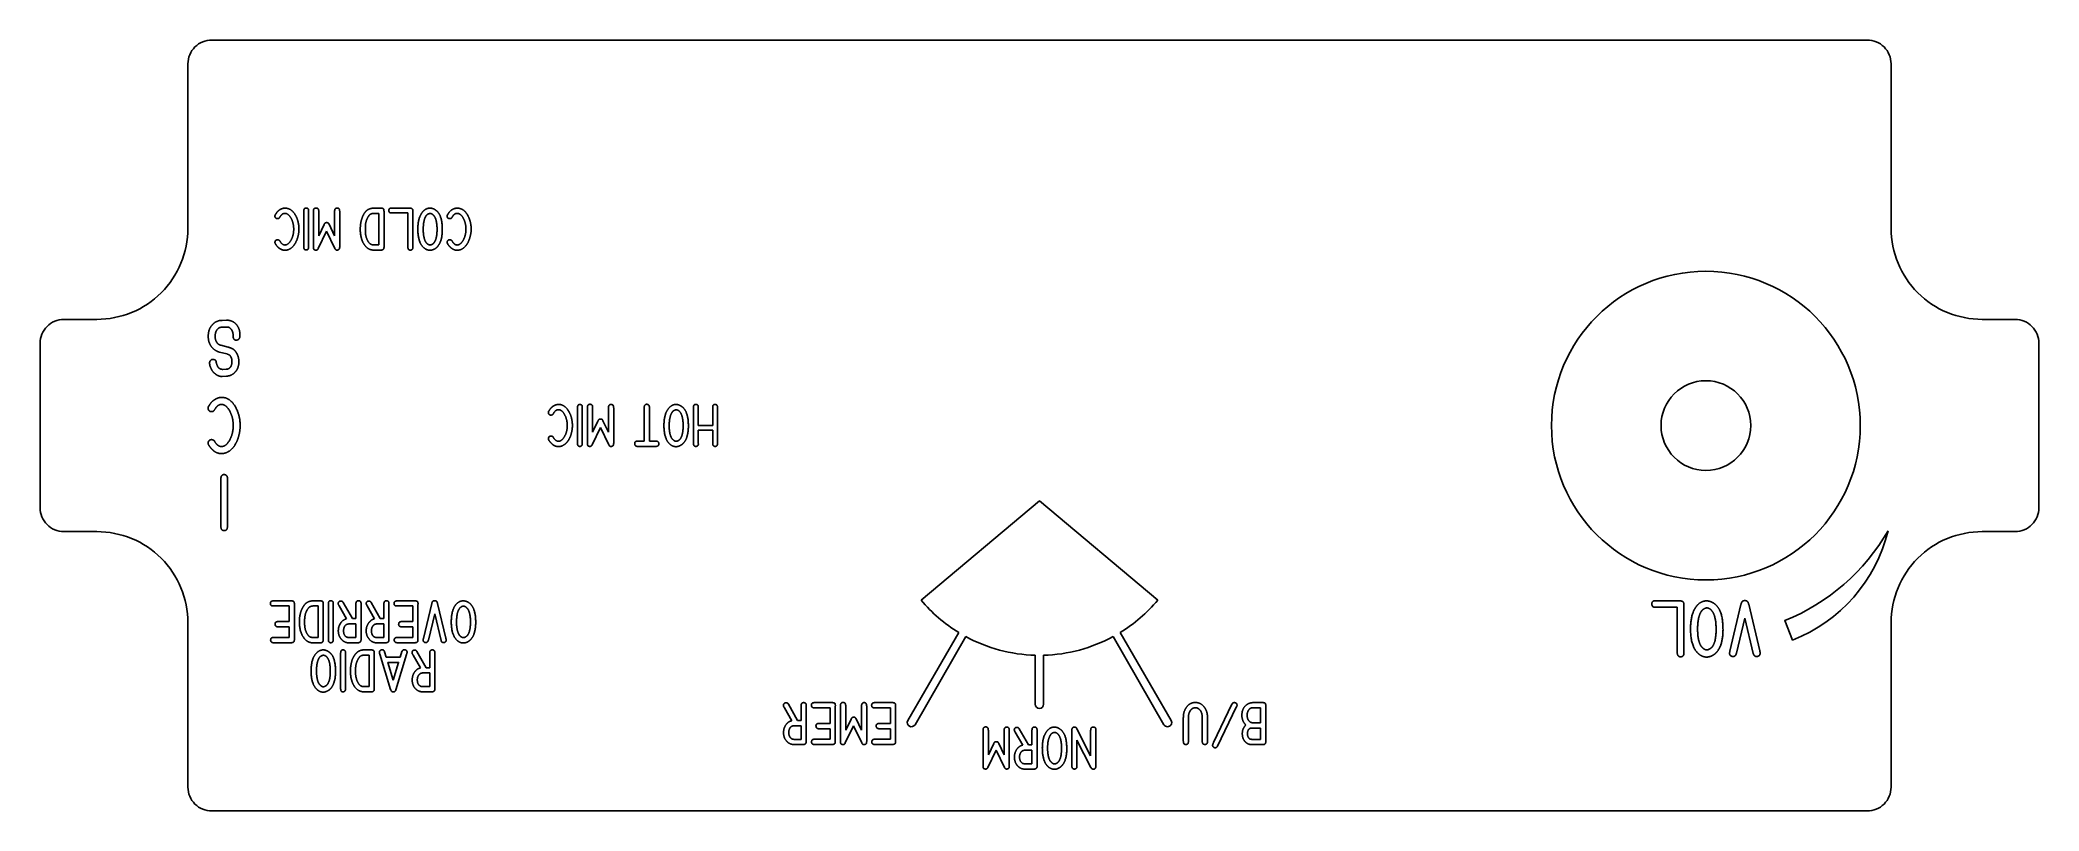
# Model space of a CAD drawing. Header units: millimetres. Extents: x -145 to -1, y 1 to 57.
import ezdxf

# ---------------------------------------------------------------- set-up
doc = ezdxf.new("R2010")
doc.units = ezdxf.units.MM
doc.layers.get('0').update_dxf_attribs({"linetype": 'CONTINUOUS'})

msp = doc.modelspace()

# ---------------------------------------------------------------- linework, layer by layer
for p, q in [((-126.3, 41.5), (-126.3, 44.11)), ((-125.95, 44.11), (-125.95, 41.52)), ((-125.6, 41.49), (-125.6, 44.11)), ((-125.22, 44.09), (-125.22, 42.32)), ((-124.07, 42.32), (-124.07, 44.08)), ((-123.7, 44.07), (-123.7, 41.52)), ((-121.23, 44.32), (-120.72, 44.32)), ((-120.87, 43.94), (-121.23, 43.94)), ((-120.87, 41.66), (-120.87, 43.94)), ((-120.49, 44.04), (-120.49, 41.52)), ((-118.76, 43.97), (-119.93, 43.97)), ((-119.91, 44.32), (-118.61, 44.32)), ((-118.76, 41.49), (-118.76, 43.97)), ((-118.4, 44.09), (-118.4, 41.49)), ((-124.65, 42.65), (-125.25, 41.4)), ((-125.22, 42.32), (-124.83, 43.13)), ((-124.05, 41.4), (-124.65, 42.65)), ((-124.47, 43.15), (-124.07, 42.32)), ((-121.23, 41.66), (-120.87, 41.66)), ((-120.73, 41.28), (-121.22, 41.28)), ((-132.21, 36.19), (-131.89, 36.2)), ((-131.89, 35.7), (-132.19, 35.7)), ((-131.88, 33.76), (-132.4, 33.89)), ((-132.3, 34.39), (-131.77, 34.25)), ((-132.2, 32.13), (-132.23, 32.13)), ((-131.89, 32.15), (-132.2, 32.13)), ((-132.18, 32.64), (-132.16, 32.64)), ((-132.16, 32.64), (-131.91, 32.65)), ((-106.48, 27.28), (-106.48, 29.88)), ((-106.13, 29.88), (-106.13, 27.29)), ((-105.76, 27.27), (-105.76, 29.89)), ((-105.39, 29.86), (-105.39, 28.1)), ((-104.24, 28.1), (-104.24, 29.85)), ((-103.86, 29.84), (-103.86, 27.3)), ((-101.65, 27.45), (-101.65, 29.87)), ((-101.27, 29.84), (-101.27, 27.45)), ((-98.08, 27.28), (-98.08, 29.87)), ((-97.73, 29.87), (-97.73, 28.58)), ((-96.69, 28.58), (-96.69, 29.88)), ((-96.34, 29.88), (-96.34, 27.29)), ((-104.82, 28.42), (-105.41, 27.18)), ((-105.39, 28.1), (-105, 28.9)), ((-104.21, 27.17), (-104.82, 28.42)), ((-104.64, 28.92), (-104.24, 28.1)), ((-97.73, 28.58), (-96.69, 28.58)), ((-96.69, 28.23), (-97.73, 28.23)), ((-97.73, 28.23), (-97.73, 27.27)), ((-96.69, 27.28), (-96.69, 28.23)), ((-102.11, 27.45), (-101.65, 27.45)), ((-100.83, 27.06), (-102.11, 27.06)), ((-101.27, 27.45), (-100.82, 27.45)), ((-97.73, 27.27), (-97.73, 27.26)), ((-132.3, 21.25), (-132.3, 24.72)), ((-131.83, 24.72), (-131.83, 21.27)), ((-73.03, 23.11), (-81.59, 15.93)), ((-64.46, 15.93), (-73.03, 23.11)), ((-127.36, 15.5), (-128.48, 15.5)), ((-128.47, 15.87), (-127.22, 15.87)), ((-127.36, 14.37), (-127.36, 15.5)), ((-126.98, 15.62), (-126.98, 13.09)), ((-125.63, 15.87), (-125.12, 15.87)), ((-125.27, 15.5), (-125.63, 15.5)), ((-125.27, 13.22), (-125.27, 15.5)), ((-124.89, 15.6), (-124.89, 13.07)), ((-124.52, 13.06), (-124.52, 15.66)), ((-124.17, 15.66), (-124.17, 13.07)), ((-123.73, 15.5), (-123.75, 15.53)), ((-123.2, 14.57), (-123.73, 15.5)), ((-123.45, 15.76), (-122.78, 14.59)), ((-123.24, 14.56), (-123.2, 14.57)), ((-122.78, 14.59), (-122.53, 14.59)), ((-122.53, 14.59), (-122.53, 15.62)), ((-122.15, 15.6), (-122.15, 13.1)), ((-121.71, 15.5), (-121.72, 15.53)), ((-121.18, 14.57), (-121.71, 15.5)), ((-121.43, 15.76), (-120.76, 14.59)), ((-121.21, 14.56), (-121.18, 14.57)), ((-120.76, 14.59), (-120.5, 14.59)), ((-120.5, 14.59), (-120.5, 15.62)), ((-120.13, 15.6), (-120.13, 13.1)), ((-118.41, 15.5), (-119.53, 15.5)), ((-119.51, 15.87), (-118.26, 15.87)), ((-118.41, 14.37), (-118.41, 15.5)), ((-118.03, 15.62), (-118.03, 13.09)), ((-117.64, 13.14), (-117.04, 15.67)), ((-116.82, 14.94), (-117.28, 13.03)), ((-116.36, 13.01), (-116.82, 14.94)), ((-116.62, 15.69), (-116.01, 13.16)), ((-26.84, 15.41), (-28.41, 15.41)), ((-28.38, 15.87), (-26.65, 15.87)), ((-26.84, 12.1), (-26.84, 15.41)), ((-26.36, 15.56), (-26.36, 12.1)), ((-23.03, 12.23), (-22.23, 15.61)), ((-21.95, 14.63), (-22.56, 12.08)), ((-21.34, 12.06), (-21.95, 14.63)), ((-21.67, 15.63), (-20.87, 12.26)), ((-128.47, 13.22), (-127.36, 13.22)), ((-127.36, 13.99), (-128.16, 13.99)), ((-128.15, 14.37), (-127.36, 14.37)), ((-127.36, 13.22), (-127.36, 13.99)), ((-125.63, 13.22), (-125.27, 13.22)), ((-123.03, 13.22), (-122.53, 13.22)), ((-122.53, 14.2), (-123, 14.2)), ((-122.53, 13.22), (-122.53, 14.2)), ((-121.01, 13.22), (-120.5, 13.22)), ((-120.5, 14.2), (-120.98, 14.2)), ((-120.5, 13.22), (-120.5, 14.2)), ((-119.51, 13.22), (-118.41, 13.22)), ((-118.41, 13.99), (-119.2, 13.99)), ((-119.19, 14.37), (-118.41, 14.37)), ((-118.41, 13.22), (-118.41, 13.99)), ((-78.87, 13.58), (-82.56, 7.2)), ((-78.35, 13.28), (-82.04, 6.9)), ((-67.7, 13.28), (-64.01, 6.9)), ((-67.18, 13.58), (-63.49, 7.2)), ((-127.22, 12.84), (-128.48, 12.84)), ((-125.13, 12.83), (-125.62, 12.83)), ((-123.63, 9.5), (-123.63, 12.1)), ((-123.28, 12.1), (-123.28, 9.51)), ((-122.41, 12.83), (-123.02, 12.83)), ((-121.94, 12.32), (-121.42, 12.32)), ((-121.57, 11.94), (-121.93, 11.94)), ((-121.57, 9.66), (-121.57, 11.94)), ((-121.2, 12.04), (-121.2, 9.52)), ((-120.39, 12.83), (-120.99, 12.83)), ((-120.01, 9.46), (-120.8, 12.02)), ((-120.45, 12.18), (-120.33, 11.8)), ((-120.33, 11.8), (-119.31, 11.8)), ((-118.86, 11.99), (-119.63, 9.42)), ((-118.27, 12.84), (-119.52, 12.84)), ((-119.31, 11.8), (-119.19, 12.2)), ((-118.39, 11.95), (-118.4, 11.97)), ((-117.85, 11.01), (-118.39, 11.95)), ((-118.11, 12.2), (-117.43, 11.03)), ((-117.18, 11.03), (-117.18, 12.06)), ((-116.81, 12.04), (-116.81, 9.55)), ((-73.33, 11.94), (-73.33, 8.38)), ((-72.73, 11.94), (-72.73, 8.38)), ((-117.89, 11), (-117.85, 11.01)), ((-117.18, 10.65), (-117.66, 10.65)), ((-117.43, 11.03), (-117.18, 11.03)), ((-117.18, 9.66), (-117.18, 10.65)), ((-121.94, 9.66), (-121.57, 9.66)), ((-121.43, 9.28), (-121.93, 9.28)), ((-117.68, 9.66), (-117.18, 9.66)), ((-117.07, 9.28), (-117.67, 9.28)), ((-91.49, 8.13), (-91.51, 8.15)), ((-90.96, 7.19), (-91.49, 8.13)), ((-91.21, 8.39), (-90.54, 7.21)), ((-90.29, 7.21), (-90.29, 8.24)), ((-89.91, 8.23), (-89.91, 5.73)), ((-88.19, 8.12), (-89.31, 8.12)), ((-89.29, 8.5), (-88.05, 8.5)), ((-88.19, 6.99), (-88.19, 8.12)), ((-87.81, 8.25), (-87.81, 5.71)), ((-87.44, 5.67), (-87.44, 8.29)), ((-87.06, 8.26), (-87.06, 6.5)), ((-87.06, 6.5), (-86.67, 7.3)), ((-86.31, 7.33), (-85.91, 6.5)), ((-85.91, 6.5), (-85.91, 8.25)), ((-85.54, 8.24), (-85.54, 5.7)), ((-83.82, 8.12), (-84.95, 8.12)), ((-84.93, 8.5), (-83.68, 8.5)), ((-83.82, 6.99), (-83.82, 8.12)), ((-83.45, 8.25), (-83.45, 5.71)), ((-62.61, 5.73), (-62.61, 7.41)), ((-62.24, 7.37), (-62.24, 5.73)), ((-61.24, 5.7), (-61.24, 7.38)), ((-60.86, 7.39), (-60.86, 5.69)), ((-60.42, 5.61), (-59.09, 8.38)), ((-58.78, 8.16), (-60.14, 5.34)), ((-58.77, 8.18), (-58.78, 8.16)), ((-57.54, 8.5), (-56.87, 8.5)), ((-57.02, 8.13), (-57.54, 8.13)), ((-57.02, 7.04), (-57.02, 8.13)), ((-56.64, 8.26), (-56.64, 5.69)), ((-90.99, 7.18), (-90.96, 7.19)), ((-90.79, 5.84), (-90.29, 5.84)), ((-90.29, 6.83), (-90.76, 6.83)), ((-90.54, 7.21), (-90.29, 7.21)), ((-90.29, 5.84), (-90.29, 6.83)), ((-89.29, 5.85), (-88.19, 5.85)), ((-88.19, 6.61), (-88.99, 6.61)), ((-88.97, 6.99), (-88.19, 6.99)), ((-88.19, 5.85), (-88.19, 6.61)), ((-86.49, 6.82), (-87.09, 5.58)), ((-85.89, 5.58), (-86.49, 6.82)), ((-84.93, 5.85), (-83.82, 5.85)), ((-83.82, 6.61), (-84.62, 6.61)), ((-84.61, 6.99), (-83.82, 6.99)), ((-83.82, 5.85), (-83.82, 6.61)), ((-77.11, 3.9), (-77.11, 6.52)), ((-76.73, 6.49), (-76.73, 4.73)), ((-75.59, 4.73), (-75.59, 6.48)), ((-75.21, 6.47), (-75.21, 3.93)), ((-74.78, 6.36), (-74.79, 6.38)), ((-74.24, 5.42), (-74.78, 6.36)), ((-74.5, 6.61), (-73.82, 5.44)), ((-73.57, 5.44), (-73.57, 6.47)), ((-73.2, 6.45), (-73.2, 3.95)), ((-70.68, 3.92), (-70.68, 6.5)), ((-70.32, 6.61), (-69.32, 4.64)), ((-69.32, 4.64), (-69.32, 6.5)), ((-68.94, 6.47), (-68.94, 3.93)), ((-58.09, 6.87), (-58.09, 6.87)), ((-58.09, 6.87), (-58.09, 6.87)), ((-57.02, 6.66), (-57.63, 6.66)), ((-57.63, 5.84), (-57.02, 5.84)), ((-57.57, 7.04), (-57.02, 7.04)), ((-57.02, 5.84), (-57.02, 6.66)), ((-90.17, 5.46), (-90.78, 5.46)), ((-88.05, 5.47), (-89.31, 5.47)), ((-83.69, 5.47), (-84.94, 5.47)), ((-76.16, 5.05), (-76.76, 3.81)), ((-76.73, 4.73), (-76.34, 5.53)), ((-75.56, 3.8), (-76.16, 5.05)), ((-75.98, 5.55), (-75.59, 4.73)), ((-74.28, 5.41), (-74.24, 5.42)), ((-73.57, 5.05), (-74.05, 5.05)), ((-73.82, 5.44), (-73.57, 5.44)), ((-73.57, 4.07), (-73.57, 5.05)), ((-70.31, 5.77), (-70.31, 3.94)), ((-69.3, 3.81), (-70.31, 5.77)), ((-56.87, 5.46), (-57.66, 5.46)), ((-74.07, 4.07), (-73.57, 4.07)), ((-73.46, 3.68), (-74.06, 3.68))]:
    msp.add_line(p, q)
for points in [[(-2.38, 20.89), (-4.76, 20.89, 0.414214), (-11.36, 14.29), (-11.36, 2.38, -0.414214), (-13.1, 0.65), (-132.95, 0.65, -0.414214), (-134.69, 2.38), (-134.69, 14.29, 0.414214), (-141.29, 20.89), (-143.67, 20.89, -0.414214), (-145.4, 22.62), (-145.4, 34.53, -0.414214), (-143.67, 36.26), (-141.29, 36.26, 0.414214), (-134.69, 42.86), (-134.69, 54.77, -0.414214), (-132.95, 56.5), (-13.1, 56.5, -0.414214), (-11.36, 54.77), (-11.36, 42.86, 0.414214), (-4.76, 36.26), (-2.38, 36.26, -0.414214), (-0.65, 34.53), (-0.65, 22.62, -0.414214)], [(-11.57, 20.95, -0.243734), (-18.49, 13.03), (-19.06, 14.44, 0.167343)]]:
    msp.add_lwpolyline(points, format="xyb", close=True)
msp.add_lwpolyline([(-119.82, 10.12), (-119.43, 11.41), (-120.21, 11.41)], close=True)
for radius in [11.18, 3.25]:
    msp.add_circle((-24.77, 28.57), radius)
for centre, radius, start, end in [((-73.03, 23.11), 11.18, 220, 238.4618), ((-73.03, 23.11), 11.18, 301.5382, 320), ((-73.03, 23.11), 11.18, 241.5382, 268.4618), ((-73.03, 23.11), 11.18, 271.5382, 298.4618), ((-73.03, 8.38), 0.3, -180, 0), ((-82.3, 7.05), 0.3, 150, 330), ((-63.75, 7.05), 0.3, -150, 30)]:
    msp.add_arc(centre, radius, start, end)
for points in [[(-128.39, 43.74), (-128.39, 43.79), (-128.37, 43.83)], [(-128.34, 43.61), (-128.39, 43.66), (-128.39, 43.74)], [(-128.37, 43.83), (-128.35, 43.86), (-128.25, 44.01)], [(-128.21, 43.56), (-128.29, 43.56), (-128.34, 43.61)], [(-128.25, 44.01), (-128.15, 44.15), (-127.98, 44.24)], [(-128.06, 43.63), (-128.1, 43.56), (-128.21, 43.56)], [(-127.86, 43.88), (-127.95, 43.81), (-128.06, 43.63)], [(-127.98, 44.24), (-127.82, 44.32), (-127.66, 44.32)], [(-127.66, 43.94), (-127.78, 43.94), (-127.86, 43.88)], [(-127.66, 44.32), (-127.26, 44.32), (-127, 43.96)], [(-127.22, 43.59), (-127.42, 43.94), (-127.66, 43.94)], [(-127.03, 42.8), (-127.03, 43.24), (-127.22, 43.59)], [(-127, 43.96), (-126.65, 43.47), (-126.65, 42.79)], [(-126.3, 44.11), (-126.3, 44.33), (-126.13, 44.33)], [(-126.13, 44.33), (-126.04, 44.33), (-125.98, 44.25)], [(-125.98, 44.25), (-125.95, 44.22), (-125.95, 44.11)], [(-125.6, 44.11), (-125.6, 44.33), (-125.41, 44.33)], [(-125.41, 44.33), (-125.29, 44.33), (-125.24, 44.24)], [(-125.24, 44.24), (-125.22, 44.2), (-125.22, 44.09)], [(-124.07, 44.08), (-124.07, 44.33), (-123.88, 44.33)], [(-123.88, 44.33), (-123.7, 44.33), (-123.7, 44.07)], [(-122.21, 42.79), (-122.21, 43.32), (-122.04, 43.71)], [(-122.04, 43.71), (-121.9, 44.03), (-121.7, 44.18)], [(-121.57, 43.79), (-121.76, 43.55), (-121.82, 43.2)], [(-121.7, 44.18), (-121.5, 44.32), (-121.23, 44.32)], [(-121.23, 43.94), (-121.45, 43.94), (-121.57, 43.79)], [(-120.72, 44.32), (-120.57, 44.32), (-120.53, 44.26)], [(-120.53, 44.26), (-120.49, 44.21), (-120.49, 44.04)], [(-120.14, 44.15), (-120.14, 44.21), (-120.11, 44.26)], [(-120.11, 44.05), (-120.14, 44.09), (-120.14, 44.15)], [(-120.11, 44.26), (-120.07, 44.31), (-120.02, 44.32)], [(-120.04, 43.98), (-120.09, 44), (-120.11, 44.05)], [(-119.93, 43.97), (-120, 43.97), (-120.04, 43.98)], [(-120.02, 44.32), (-119.99, 44.32), (-119.91, 44.32)], [(-118.61, 44.32), (-118.49, 44.32), (-118.44, 44.26)], [(-118.44, 44.26), (-118.39, 44.21), (-118.4, 44.09)], [(-118.04, 42.8), (-118.04, 43.66), (-117.68, 44.07)], [(-117.68, 44.07), (-117.46, 44.32), (-117.17, 44.32)], [(-117.47, 43.72), (-117.65, 43.41), (-117.65, 42.79)], [(-117.33, 43.88), (-117.42, 43.81), (-117.47, 43.72)], [(-117.15, 43.93), (-117.23, 43.93), (-117.33, 43.88)], [(-117.17, 44.32), (-117.02, 44.32), (-116.86, 44.25)], [(-116.86, 43.75), (-116.99, 43.93), (-117.15, 43.93)], [(-116.86, 44.25), (-116.71, 44.16), (-116.59, 44.03)], [(-116.65, 42.77), (-116.65, 43.47), (-116.86, 43.75)], [(-116.59, 44.03), (-116.27, 43.67), (-116.27, 42.75)], [(-115.92, 43.74), (-115.92, 43.79), (-115.9, 43.83)], [(-115.87, 43.61), (-115.92, 43.66), (-115.92, 43.74)], [(-115.9, 43.83), (-115.88, 43.86), (-115.78, 44.01)], [(-115.74, 43.56), (-115.82, 43.56), (-115.87, 43.61)], [(-115.78, 44.01), (-115.68, 44.15), (-115.51, 44.24)], [(-115.58, 43.63), (-115.63, 43.56), (-115.74, 43.56)], [(-115.39, 43.88), (-115.48, 43.81), (-115.58, 43.63)], [(-115.51, 44.24), (-115.35, 44.32), (-115.19, 44.32)], [(-115.19, 43.94), (-115.31, 43.94), (-115.39, 43.88)], [(-115.19, 44.32), (-114.79, 44.32), (-114.53, 43.96)], [(-114.75, 43.59), (-114.94, 43.94), (-115.19, 43.94)], [(-114.56, 42.8), (-114.56, 43.24), (-114.75, 43.59)], [(-114.53, 43.96), (-114.18, 43.47), (-114.18, 42.79)], [(-128.39, 41.84), (-128.39, 41.93), (-128.33, 41.98)], [(-128.33, 41.98), (-128.28, 42.03), (-128.2, 42.03)], [(-128.2, 42.03), (-128.09, 42.03), (-128.02, 41.92)], [(-127.67, 41.65), (-127.42, 41.65), (-127.22, 42.01)], [(-127.22, 42.01), (-127.03, 42.35), (-127.03, 42.8)], [(-126.77, 42.11), (-126.89, 41.76), (-127.07, 41.56)], [(-126.65, 42.79), (-126.65, 42.45), (-126.77, 42.11)], [(-124.83, 43.13), (-124.79, 43.22), (-124.75, 43.24)], [(-124.75, 43.24), (-124.72, 43.27), (-124.65, 43.27)], [(-124.65, 43.27), (-124.57, 43.27), (-124.54, 43.25)], [(-124.54, 43.25), (-124.51, 43.23), (-124.47, 43.15)], [(-121.85, 41.58), (-122.21, 42.02), (-122.21, 42.79)], [(-121.82, 43.2), (-121.84, 43.09), (-121.84, 42.84)], [(-121.84, 42.84), (-121.84, 42.55), (-121.83, 42.47)], [(-121.83, 42.47), (-121.82, 42.38), (-121.79, 42.25)], [(-121.79, 42.25), (-121.68, 41.87), (-121.47, 41.72)], [(-117.65, 41.49), (-118.04, 41.87), (-118.04, 42.8)], [(-117.65, 42.79), (-117.65, 42.21), (-117.49, 41.9)], [(-116.84, 41.86), (-116.65, 42.14), (-116.65, 42.77)], [(-116.27, 42.75), (-116.27, 41.97), (-116.59, 41.57)], [(-115.92, 41.84), (-115.92, 41.93), (-115.86, 41.98)], [(-115.86, 41.98), (-115.81, 42.03), (-115.73, 42.03)], [(-115.73, 42.03), (-115.62, 42.03), (-115.55, 41.92)], [(-115.2, 41.65), (-114.95, 41.65), (-114.75, 42.01)], [(-114.75, 42.01), (-114.56, 42.35), (-114.56, 42.8)], [(-114.3, 42.11), (-114.41, 41.76), (-114.6, 41.56)], [(-114.18, 42.79), (-114.18, 42.45), (-114.3, 42.11)], [(-128.3, 41.65), (-128.39, 41.77), (-128.39, 41.84)], [(-128, 41.37), (-128.16, 41.45), (-128.3, 41.65)], [(-128.02, 41.92), (-127.86, 41.65), (-127.67, 41.65)], [(-127.66, 41.27), (-127.85, 41.27), (-128, 41.37)], [(-127.07, 41.56), (-127.33, 41.27), (-127.66, 41.27)], [(-126.13, 41.29), (-126.3, 41.29), (-126.3, 41.5)], [(-125.95, 41.52), (-125.95, 41.29), (-126.13, 41.29)], [(-125.56, 41.33), (-125.6, 41.38), (-125.6, 41.49)], [(-125.41, 41.28), (-125.51, 41.28), (-125.56, 41.33)], [(-125.25, 41.4), (-125.3, 41.28), (-125.41, 41.28)], [(-123.9, 41.28), (-124, 41.28), (-124.05, 41.4)], [(-123.75, 41.34), (-123.79, 41.28), (-123.9, 41.28)], [(-123.7, 41.52), (-123.7, 41.39), (-123.75, 41.34)], [(-121.22, 41.28), (-121.6, 41.28), (-121.85, 41.58)], [(-121.47, 41.72), (-121.38, 41.66), (-121.23, 41.66)], [(-120.54, 41.34), (-120.6, 41.28), (-120.73, 41.28)], [(-120.49, 41.52), (-120.49, 41.39), (-120.54, 41.34)], [(-118.58, 41.28), (-118.76, 41.28), (-118.76, 41.49)], [(-118.4, 41.49), (-118.4, 41.28), (-118.58, 41.28)], [(-117.16, 41.27), (-117.43, 41.27), (-117.65, 41.49)], [(-117.49, 41.9), (-117.42, 41.79), (-117.33, 41.72)], [(-117.33, 41.72), (-117.24, 41.65), (-117.16, 41.65)], [(-117.16, 41.65), (-117.08, 41.65), (-116.98, 41.71)], [(-116.85, 41.35), (-117.01, 41.27), (-117.16, 41.27)], [(-116.98, 41.71), (-116.89, 41.77), (-116.84, 41.86)], [(-116.59, 41.57), (-116.69, 41.43), (-116.85, 41.35)], [(-115.83, 41.65), (-115.92, 41.77), (-115.92, 41.84)], [(-115.53, 41.37), (-115.68, 41.45), (-115.83, 41.65)], [(-115.55, 41.92), (-115.39, 41.65), (-115.2, 41.65)], [(-115.19, 41.27), (-115.38, 41.27), (-115.53, 41.37)], [(-114.6, 41.56), (-114.86, 41.27), (-115.19, 41.27)], [(-132.93, 35.87), (-132.64, 36.19), (-132.21, 36.19)], [(-131.89, 36.2), (-131.47, 36.21), (-131.19, 35.9)], [(-133.22, 35.04), (-133.22, 35.54), (-132.93, 35.87)], [(-133, 34.3), (-133.22, 34.61), (-133.22, 35.04)], [(-132.51, 35.59), (-132.72, 35.39), (-132.72, 35.04)], [(-132.72, 35.04), (-132.72, 34.71), (-132.53, 34.51)], [(-132.19, 35.7), (-132.4, 35.7), (-132.51, 35.59)], [(-131.55, 35.54), (-131.69, 35.73), (-131.89, 35.7)], [(-131.42, 35.07), (-131.41, 35.35), (-131.55, 35.54)], [(-131.19, 34.76), (-131.42, 34.76), (-131.42, 35.07)], [(-131.19, 35.9), (-130.92, 35.59), (-130.92, 35.11)], [(-130.92, 35.11), (-130.92, 34.76), (-131.19, 34.76)], [(-133.05, 33.29), (-132.99, 33.36), (-132.88, 33.36)], [(-132.4, 33.89), (-132.78, 33.99), (-133, 34.3)], [(-132.88, 33.36), (-132.72, 33.36), (-132.66, 33.25)], [(-132.53, 34.51), (-132.45, 34.42), (-132.3, 34.39)], [(-131.62, 33.61), (-131.69, 33.71), (-131.88, 33.76)], [(-131.77, 34.25), (-131.54, 34.19), (-131.39, 34.09)], [(-131.5, 33.21), (-131.5, 33.44), (-131.62, 33.61)], [(-131.39, 34.09), (-131.22, 33.95), (-131.11, 33.71)], [(-131.11, 33.71), (-131, 33.47), (-131, 33.2)], [(-133.12, 33.09), (-133.12, 33.22), (-133.05, 33.29)], [(-132.99, 32.65), (-133.12, 32.89), (-133.12, 33.09)], [(-132.65, 32.27), (-132.87, 32.41), (-132.99, 32.65)], [(-132.66, 33.25), (-132.66, 33.23), (-132.63, 33.11)], [(-132.23, 32.13), (-132.44, 32.12), (-132.65, 32.27)], [(-132.63, 33.11), (-132.57, 32.87), (-132.47, 32.76)], [(-132.47, 32.76), (-132.36, 32.65), (-132.18, 32.64)], [(-131.91, 32.65), (-131.76, 32.66), (-131.68, 32.73)], [(-131.25, 32.47), (-131.5, 32.17), (-131.89, 32.15)], [(-131.68, 32.73), (-131.5, 32.9), (-131.5, 33.21)], [(-131, 33.2), (-131, 32.76), (-131.25, 32.47)], [(-133.04, 30.19), (-132.9, 30.38), (-132.68, 30.49)], [(-132.68, 30.49), (-132.47, 30.61), (-132.25, 30.61)], [(-132.25, 30.61), (-131.72, 30.61), (-131.38, 30.12)], [(-133.23, 29.83), (-133.23, 29.9), (-133.2, 29.95)], [(-133.16, 29.65), (-133.23, 29.72), (-133.23, 29.83)], [(-133.2, 29.95), (-133.18, 29.99), (-133.04, 30.19)], [(-132.99, 29.58), (-133.1, 29.58), (-133.16, 29.65)], [(-132.78, 29.68), (-132.84, 29.58), (-132.99, 29.58)], [(-132.53, 30.01), (-132.64, 29.92), (-132.78, 29.68)], [(-132.25, 30.1), (-132.41, 30.1), (-132.53, 30.01)], [(-131.67, 29.63), (-131.93, 30.1), (-132.25, 30.1)], [(-131.41, 28.57), (-131.41, 29.16), (-131.67, 29.63)], [(-131.38, 30.12), (-130.91, 29.47), (-130.91, 28.56)], [(-108.59, 29.52), (-108.59, 29.57), (-108.57, 29.61)], [(-108.53, 29.38), (-108.59, 29.43), (-108.59, 29.52)], [(-108.57, 29.61), (-108.55, 29.64), (-108.45, 29.78)], [(-108.41, 29.33), (-108.49, 29.33), (-108.53, 29.38)], [(-108.45, 29.78), (-108.34, 29.93), (-108.18, 30.01)], [(-108.25, 29.4), (-108.3, 29.33), (-108.41, 29.33)], [(-108.06, 29.65), (-108.15, 29.58), (-108.25, 29.4)], [(-108.18, 30.01), (-108.02, 30.1), (-107.85, 30.1)], [(-107.85, 29.72), (-107.97, 29.72), (-108.06, 29.65)], [(-107.85, 30.1), (-107.46, 30.1), (-107.2, 29.73)], [(-107.42, 29.37), (-107.61, 29.72), (-107.85, 29.72)], [(-107.22, 28.57), (-107.22, 29.02), (-107.42, 29.37)], [(-107.2, 29.73), (-106.85, 29.24), (-106.85, 28.56)], [(-106.48, 29.88), (-106.48, 30.1), (-106.31, 30.1)], [(-106.31, 30.1), (-106.22, 30.1), (-106.16, 30.03)], [(-106.16, 30.03), (-106.13, 30), (-106.13, 29.88)], [(-105.76, 29.89), (-105.76, 30.11), (-105.57, 30.11)], [(-105.57, 30.11), (-105.45, 30.11), (-105.4, 30.01)], [(-105.4, 30.01), (-105.39, 29.97), (-105.39, 29.86)], [(-105, 28.9), (-104.95, 28.99), (-104.92, 29.02)], [(-104.92, 29.02), (-104.88, 29.04), (-104.81, 29.04)], [(-104.81, 29.04), (-104.74, 29.04), (-104.71, 29.03)], [(-104.71, 29.03), (-104.68, 29), (-104.64, 28.92)], [(-104.24, 29.85), (-104.24, 30.1), (-104.04, 30.1)], [(-104.04, 30.1), (-103.86, 30.1), (-103.86, 29.84)], [(-101.65, 29.87), (-101.65, 30.11), (-101.47, 30.11)], [(-101.47, 30.11), (-101.37, 30.11), (-101.31, 30.04)], [(-101.31, 30.04), (-101.27, 29.99), (-101.27, 29.84)], [(-100.22, 28.58), (-100.22, 29.44), (-99.86, 29.84)], [(-99.86, 29.84), (-99.64, 30.1), (-99.35, 30.1)], [(-99.65, 29.5), (-99.84, 29.19), (-99.84, 28.56)], [(-99.51, 29.65), (-99.6, 29.59), (-99.65, 29.5)], [(-99.33, 29.71), (-99.42, 29.71), (-99.51, 29.65)], [(-99.35, 30.1), (-99.2, 30.1), (-99.05, 30.02)], [(-99.04, 29.53), (-99.17, 29.71), (-99.33, 29.71)], [(-99.05, 30.02), (-98.89, 29.94), (-98.78, 29.81)], [(-98.83, 28.55), (-98.83, 29.25), (-99.04, 29.53)], [(-98.78, 29.81), (-98.45, 29.45), (-98.45, 28.53)], [(-98.08, 29.87), (-98.08, 30), (-98.04, 30.05)], [(-98.04, 30.05), (-98.01, 30.1), (-97.91, 30.1)], [(-97.91, 30.1), (-97.81, 30.1), (-97.77, 30.05)], [(-97.77, 30.05), (-97.73, 30), (-97.73, 29.87)], [(-96.69, 29.88), (-96.69, 30), (-96.65, 30.05)], [(-96.65, 30.05), (-96.61, 30.1), (-96.52, 30.1)], [(-96.52, 30.1), (-96.34, 30.1), (-96.34, 29.88)], [(-133.15, 27.49), (-133.09, 27.55), (-132.98, 27.55)], [(-132.98, 27.55), (-132.82, 27.55), (-132.74, 27.4)], [(-132.26, 27.05), (-131.93, 27.05), (-131.67, 27.52)], [(-131.67, 27.52), (-131.41, 27.98), (-131.41, 28.57)], [(-131.06, 27.65), (-131.22, 27.19), (-131.46, 26.93)], [(-130.91, 28.56), (-130.91, 28.11), (-131.06, 27.65)], [(-108.59, 27.62), (-108.59, 27.7), (-108.53, 27.76)], [(-108.5, 27.43), (-108.59, 27.54), (-108.59, 27.62)], [(-108.53, 27.76), (-108.48, 27.81), (-108.4, 27.81)], [(-108.4, 27.81), (-108.28, 27.81), (-108.22, 27.7)], [(-108.22, 27.7), (-108.06, 27.43), (-107.86, 27.43)], [(-107.86, 27.43), (-107.62, 27.43), (-107.42, 27.78)], [(-107.42, 27.78), (-107.22, 28.13), (-107.22, 28.57)], [(-106.96, 27.88), (-107.08, 27.54), (-107.26, 27.34)], [(-106.85, 28.56), (-106.85, 28.23), (-106.96, 27.88)], [(-99.83, 27.26), (-100.22, 27.65), (-100.22, 28.58)], [(-99.84, 28.56), (-99.84, 27.98), (-99.67, 27.67)], [(-99.67, 27.67), (-99.6, 27.57), (-99.51, 27.5)], [(-99.16, 27.49), (-99.07, 27.55), (-99.02, 27.63)], [(-99.02, 27.63), (-98.83, 27.92), (-98.83, 28.55)], [(-98.45, 28.53), (-98.45, 27.74), (-98.77, 27.34)], [(-133.23, 27.3), (-133.23, 27.41), (-133.15, 27.49)], [(-133.11, 27.05), (-133.23, 27.2), (-133.23, 27.3)], [(-132.71, 26.66), (-132.92, 26.78), (-133.11, 27.05)], [(-132.74, 27.4), (-132.53, 27.05), (-132.26, 27.05)], [(-132.26, 26.54), (-132.51, 26.54), (-132.71, 26.66)], [(-131.46, 26.93), (-131.82, 26.54), (-132.26, 26.54)], [(-108.2, 27.14), (-108.35, 27.23), (-108.5, 27.43)], [(-107.86, 27.05), (-108.05, 27.05), (-108.2, 27.14)], [(-107.26, 27.34), (-107.53, 27.05), (-107.86, 27.05)], [(-106.31, 27.06), (-106.48, 27.06), (-106.48, 27.28)], [(-106.13, 27.29), (-106.13, 27.06), (-106.31, 27.06)], [(-105.72, 27.11), (-105.76, 27.15), (-105.76, 27.27)], [(-105.58, 27.06), (-105.68, 27.06), (-105.72, 27.11)], [(-105.41, 27.18), (-105.47, 27.06), (-105.58, 27.06)], [(-104.06, 27.06), (-104.16, 27.06), (-104.21, 27.17)], [(-103.91, 27.11), (-103.96, 27.06), (-104.06, 27.06)], [(-103.86, 27.3), (-103.86, 27.17), (-103.91, 27.11)], [(-102.34, 27.27), (-102.34, 27.45), (-102.11, 27.45)], [(-102.11, 27.06), (-102.34, 27.06), (-102.34, 27.27)], [(-100.59, 27.25), (-100.59, 27.06), (-100.83, 27.06)], [(-100.82, 27.45), (-100.59, 27.45), (-100.59, 27.25)], [(-99.34, 27.04), (-99.61, 27.04), (-99.83, 27.26)], [(-99.51, 27.5), (-99.43, 27.43), (-99.34, 27.43)], [(-99.34, 27.43), (-99.26, 27.43), (-99.16, 27.49)], [(-99.03, 27.13), (-99.19, 27.04), (-99.34, 27.04)], [(-98.77, 27.34), (-98.88, 27.21), (-99.03, 27.13)], [(-98.04, 27.11), (-98.08, 27.17), (-98.08, 27.28)], [(-97.91, 27.06), (-98, 27.06), (-98.04, 27.11)], [(-97.77, 27.12), (-97.82, 27.06), (-97.91, 27.06)], [(-97.73, 27.26), (-97.72, 27.17), (-97.77, 27.12)], [(-96.52, 27.06), (-96.69, 27.06), (-96.69, 27.28)], [(-96.38, 27.12), (-96.43, 27.06), (-96.52, 27.06)], [(-96.34, 27.29), (-96.34, 27.17), (-96.38, 27.12)], [(-132.3, 24.72), (-132.3, 25.02), (-132.07, 25.02)], [(-132.07, 25.02), (-131.95, 25.02), (-131.87, 24.92)], [(-131.87, 24.92), (-131.83, 24.88), (-131.83, 24.72)], [(-132.07, 20.96), (-132.3, 20.96), (-132.3, 21.25)], [(-131.83, 21.27), (-131.83, 20.96), (-132.07, 20.96)], [(-128.72, 15.69), (-128.72, 15.79), (-128.66, 15.83)], [(-128.66, 15.54), (-128.72, 15.59), (-128.72, 15.69)], [(-128.66, 15.83), (-128.6, 15.87), (-128.47, 15.87)], [(-128.48, 15.5), (-128.61, 15.5), (-128.66, 15.54)], [(-127.22, 15.87), (-127.08, 15.87), (-127.03, 15.82)], [(-127.03, 15.82), (-126.98, 15.77), (-126.98, 15.62)], [(-126.62, 14.34), (-126.62, 14.87), (-126.44, 15.26)], [(-126.44, 15.26), (-126.3, 15.58), (-126.1, 15.73)], [(-126.22, 14.75), (-126.24, 14.64), (-126.24, 14.39)], [(-125.97, 15.34), (-126.16, 15.1), (-126.22, 14.75)], [(-126.1, 15.73), (-125.9, 15.87), (-125.63, 15.87)], [(-125.63, 15.5), (-125.85, 15.5), (-125.97, 15.34)], [(-125.12, 15.87), (-124.98, 15.87), (-124.93, 15.82)], [(-124.93, 15.82), (-124.89, 15.76), (-124.89, 15.6)], [(-124.52, 15.66), (-124.52, 15.88), (-124.34, 15.88)], [(-124.34, 15.88), (-124.25, 15.88), (-124.19, 15.81)], [(-124.19, 15.81), (-124.17, 15.77), (-124.17, 15.66)], [(-123.81, 15.67), (-123.81, 15.76), (-123.75, 15.81)], [(-123.75, 15.53), (-123.81, 15.62), (-123.81, 15.67)], [(-123.75, 15.81), (-123.7, 15.86), (-123.61, 15.86)], [(-123.64, 14.25), (-123.48, 14.49), (-123.24, 14.56)], [(-123.61, 15.86), (-123.51, 15.86), (-123.45, 15.76)], [(-122.53, 15.62), (-122.53, 15.76), (-122.48, 15.82)], [(-122.48, 15.82), (-122.44, 15.88), (-122.34, 15.88)], [(-122.34, 15.88), (-122.23, 15.88), (-122.18, 15.8)], [(-122.18, 15.8), (-122.15, 15.76), (-122.15, 15.6)], [(-121.78, 15.67), (-121.78, 15.76), (-121.73, 15.81)], [(-121.72, 15.53), (-121.78, 15.62), (-121.78, 15.67)], [(-121.73, 15.81), (-121.67, 15.86), (-121.59, 15.86)], [(-121.62, 14.25), (-121.46, 14.49), (-121.21, 14.56)], [(-121.59, 15.86), (-121.49, 15.86), (-121.43, 15.76)], [(-120.5, 15.62), (-120.5, 15.76), (-120.46, 15.82)], [(-120.46, 15.82), (-120.42, 15.88), (-120.32, 15.88)], [(-120.32, 15.88), (-120.21, 15.88), (-120.16, 15.8)], [(-120.16, 15.8), (-120.13, 15.76), (-120.13, 15.6)], [(-119.76, 15.69), (-119.76, 15.79), (-119.7, 15.83)], [(-119.71, 15.54), (-119.76, 15.59), (-119.76, 15.69)], [(-119.53, 15.5), (-119.65, 15.5), (-119.71, 15.54)], [(-119.7, 15.83), (-119.64, 15.87), (-119.51, 15.87)], [(-118.26, 15.87), (-118.12, 15.87), (-118.07, 15.82)], [(-118.07, 15.82), (-118.02, 15.77), (-118.03, 15.62)], [(-117.04, 15.67), (-117, 15.8), (-116.96, 15.84)], [(-116.96, 15.84), (-116.92, 15.88), (-116.83, 15.88)], [(-116.83, 15.88), (-116.73, 15.88), (-116.68, 15.84)], [(-116.68, 15.84), (-116.64, 15.8), (-116.62, 15.69)], [(-115.62, 14.35), (-115.62, 15.22), (-115.27, 15.62)], [(-115.27, 15.62), (-115.05, 15.87), (-114.75, 15.87)], [(-115.06, 15.27), (-115.24, 14.97), (-115.24, 14.34)], [(-114.91, 15.43), (-115, 15.36), (-115.06, 15.27)], [(-114.74, 15.49), (-114.82, 15.49), (-114.91, 15.43)], [(-114.75, 15.87), (-114.6, 15.87), (-114.45, 15.8)], [(-114.44, 15.3), (-114.58, 15.49), (-114.74, 15.49)], [(-114.45, 15.8), (-114.29, 15.72), (-114.18, 15.58)], [(-114.23, 14.33), (-114.23, 15.03), (-114.44, 15.3)], [(-114.18, 15.58), (-113.85, 15.22), (-113.85, 14.3)], [(-28.69, 15.64), (-28.69, 15.73), (-28.64, 15.8)], [(-28.65, 15.51), (-28.69, 15.57), (-28.69, 15.64)], [(-28.56, 15.42), (-28.61, 15.44), (-28.65, 15.51)], [(-28.64, 15.8), (-28.59, 15.86), (-28.52, 15.87)], [(-28.41, 15.41), (-28.5, 15.41), (-28.56, 15.42)], [(-28.52, 15.87), (-28.49, 15.87), (-28.38, 15.87)], [(-26.65, 15.87), (-26.49, 15.87), (-26.42, 15.8)], [(-26.42, 15.8), (-26.36, 15.72), (-26.36, 15.56)], [(-25.88, 13.85), (-25.88, 15), (-25.41, 15.53)], [(-25.41, 15.53), (-25.12, 15.87), (-24.72, 15.87)], [(-25.13, 15.07), (-25.37, 14.66), (-25.37, 13.83)], [(-24.93, 15.28), (-25.05, 15.19), (-25.13, 15.07)], [(-24.7, 15.36), (-24.81, 15.36), (-24.93, 15.28)], [(-24.72, 15.87), (-24.52, 15.87), (-24.32, 15.77)], [(-24.31, 15.11), (-24.49, 15.36), (-24.7, 15.36)], [(-24.32, 15.77), (-24.11, 15.66), (-23.96, 15.49)], [(-24.03, 13.81), (-24.03, 14.74), (-24.31, 15.11)], [(-23.96, 15.49), (-23.53, 15), (-23.53, 13.78)], [(-22.23, 15.61), (-22.19, 15.77), (-22.13, 15.83)], [(-22.13, 15.83), (-22.07, 15.89), (-21.95, 15.89)], [(-21.95, 15.89), (-21.83, 15.89), (-21.76, 15.83)], [(-21.76, 15.83), (-21.71, 15.78), (-21.67, 15.63)], [(-128.7, 13.03), (-128.7, 13.13), (-128.65, 13.17)], [(-128.65, 12.89), (-128.7, 12.93), (-128.7, 13.03)], [(-128.65, 13.17), (-128.59, 13.22), (-128.47, 13.22)], [(-128.38, 14.18), (-128.38, 14.28), (-128.33, 14.33)], [(-128.16, 13.99), (-128.38, 13.99), (-128.38, 14.18)], [(-128.33, 14.33), (-128.27, 14.37), (-128.15, 14.37)], [(-126.98, 13.09), (-126.98, 12.95), (-127.03, 12.9)], [(-126.25, 13.13), (-126.62, 13.58), (-126.62, 14.34)], [(-125.62, 12.83), (-126, 12.83), (-126.25, 13.13)], [(-126.24, 14.39), (-126.24, 14.1), (-126.23, 14.02)], [(-126.23, 14.02), (-126.22, 13.93), (-126.19, 13.8)], [(-126.19, 13.8), (-126.08, 13.43), (-125.87, 13.27)], [(-125.87, 13.27), (-125.78, 13.22), (-125.63, 13.22)], [(-124.89, 13.07), (-124.89, 12.95), (-124.94, 12.89)], [(-124.34, 12.84), (-124.52, 12.84), (-124.52, 13.06)], [(-124.17, 13.07), (-124.17, 12.84), (-124.34, 12.84)], [(-123.8, 13.7), (-123.8, 14.01), (-123.64, 14.25)], [(-123.57, 13.08), (-123.8, 13.33), (-123.8, 13.7)], [(-123.02, 12.83), (-123.35, 12.83), (-123.57, 13.08)], [(-123.28, 14.11), (-123.42, 13.96), (-123.42, 13.71)], [(-123.42, 13.71), (-123.42, 13.39), (-123.22, 13.26)], [(-123, 14.2), (-123.18, 14.2), (-123.28, 14.11)], [(-123.22, 13.26), (-123.16, 13.22), (-123.03, 13.22)], [(-122.15, 13.1), (-122.15, 12.96), (-122.21, 12.9)], [(-121.78, 13.7), (-121.78, 14.01), (-121.62, 14.25)], [(-121.55, 13.08), (-121.78, 13.33), (-121.78, 13.7)], [(-120.99, 12.83), (-121.33, 12.83), (-121.55, 13.08)], [(-121.25, 14.11), (-121.4, 13.96), (-121.4, 13.71)], [(-121.4, 13.71), (-121.4, 13.39), (-121.2, 13.26)], [(-120.98, 14.2), (-121.16, 14.2), (-121.25, 14.11)], [(-121.2, 13.26), (-121.14, 13.22), (-121.01, 13.22)], [(-120.13, 13.1), (-120.13, 12.96), (-120.18, 12.9)], [(-119.75, 13.03), (-119.75, 13.13), (-119.69, 13.17)], [(-119.69, 12.89), (-119.75, 12.93), (-119.75, 13.03)], [(-119.69, 13.17), (-119.64, 13.22), (-119.51, 13.22)], [(-119.43, 14.18), (-119.43, 14.28), (-119.37, 14.33)], [(-119.2, 13.99), (-119.43, 13.99), (-119.43, 14.18)], [(-119.37, 14.33), (-119.32, 14.37), (-119.19, 14.37)], [(-118.03, 13.09), (-118.03, 12.95), (-118.08, 12.9)], [(-117.66, 13.02), (-117.66, 13.05), (-117.64, 13.14)], [(-117.28, 13.03), (-117.32, 12.85), (-117.47, 12.85)], [(-116.01, 13.16), (-115.99, 13.06), (-115.99, 13.02)], [(-115.23, 13.04), (-115.62, 13.43), (-115.62, 14.35)], [(-115.24, 14.34), (-115.24, 13.76), (-115.07, 13.45)], [(-114.74, 12.82), (-115.01, 12.82), (-115.23, 13.04)], [(-115.07, 13.45), (-115.01, 13.34), (-114.91, 13.27)], [(-114.91, 13.27), (-114.83, 13.21), (-114.74, 13.21)], [(-114.74, 13.21), (-114.66, 13.21), (-114.57, 13.27)], [(-114.57, 13.27), (-114.48, 13.33), (-114.42, 13.41)], [(-114.17, 13.12), (-114.28, 12.99), (-114.43, 12.9)], [(-114.42, 13.41), (-114.23, 13.7), (-114.23, 14.33)], [(-113.85, 14.3), (-113.85, 13.52), (-114.17, 13.12)], [(-25.36, 12.09), (-25.88, 12.61), (-25.88, 13.85)], [(-25.37, 13.83), (-25.37, 13.05), (-25.15, 12.64)], [(-24.28, 12.58), (-24.03, 12.97), (-24.03, 13.81)], [(-23.53, 13.78), (-23.53, 12.73), (-23.95, 12.2)], [(-128.48, 12.84), (-128.6, 12.84), (-128.65, 12.89)], [(-127.03, 12.9), (-127.08, 12.84), (-127.22, 12.84)], [(-125.77, 10.8), (-125.77, 11.66), (-125.41, 12.06)], [(-125.41, 12.06), (-125.19, 12.32), (-124.89, 12.32)], [(-125.2, 11.72), (-125.38, 11.41), (-125.38, 10.78)], [(-125.05, 11.87), (-125.15, 11.81), (-125.2, 11.72)], [(-124.94, 12.89), (-125, 12.83), (-125.13, 12.83)], [(-124.88, 11.93), (-124.96, 11.93), (-125.05, 11.87)], [(-124.89, 12.32), (-124.75, 12.32), (-124.59, 12.24)], [(-124.59, 11.75), (-124.72, 11.93), (-124.88, 11.93)], [(-124.59, 12.24), (-124.44, 12.16), (-124.32, 12.03)], [(-124.38, 10.77), (-124.38, 11.47), (-124.59, 11.75)], [(-124.32, 12.03), (-124, 11.67), (-124, 10.75)], [(-123.63, 12.1), (-123.63, 12.32), (-123.46, 12.32)], [(-123.46, 12.32), (-123.37, 12.32), (-123.31, 12.25)], [(-123.31, 12.25), (-123.28, 12.22), (-123.28, 12.1)], [(-122.92, 10.78), (-122.92, 11.32), (-122.75, 11.71)], [(-122.75, 11.71), (-122.6, 12.02), (-122.4, 12.17)], [(-122.28, 11.78), (-122.46, 11.55), (-122.53, 11.19)], [(-122.21, 12.9), (-122.27, 12.84), (-122.41, 12.83)], [(-122.4, 12.17), (-122.21, 12.32), (-121.94, 12.32)], [(-121.93, 11.94), (-122.16, 11.94), (-122.28, 11.78)], [(-121.42, 12.32), (-121.28, 12.31), (-121.23, 12.26)], [(-121.23, 12.26), (-121.19, 12.2), (-121.2, 12.04)], [(-120.82, 12.14), (-120.82, 12.22), (-120.77, 12.27)], [(-120.8, 12.02), (-120.82, 12.1), (-120.82, 12.14)], [(-120.77, 12.27), (-120.71, 12.33), (-120.63, 12.33)], [(-120.63, 12.33), (-120.49, 12.33), (-120.45, 12.18)], [(-120.18, 12.9), (-120.24, 12.84), (-120.39, 12.83)], [(-119.52, 12.84), (-119.64, 12.84), (-119.69, 12.89)], [(-119.19, 12.2), (-119.15, 12.33), (-119.01, 12.33)], [(-119.01, 12.33), (-118.93, 12.33), (-118.87, 12.28)], [(-118.87, 12.28), (-118.82, 12.22), (-118.82, 12.15)], [(-118.82, 12.15), (-118.82, 12.11), (-118.86, 11.99)], [(-118.46, 12.11), (-118.46, 12.2), (-118.41, 12.26)], [(-118.4, 11.97), (-118.46, 12.06), (-118.46, 12.11)], [(-118.41, 12.26), (-118.35, 12.31), (-118.27, 12.31)], [(-118.08, 12.9), (-118.13, 12.84), (-118.27, 12.84)], [(-118.27, 12.31), (-118.16, 12.31), (-118.11, 12.2)], [(-117.6, 12.9), (-117.66, 12.95), (-117.66, 13.02)], [(-117.47, 12.85), (-117.55, 12.85), (-117.6, 12.9)], [(-117.18, 12.06), (-117.18, 12.2), (-117.14, 12.26)], [(-117.14, 12.26), (-117.09, 12.32), (-116.99, 12.32)], [(-116.99, 12.32), (-116.89, 12.32), (-116.84, 12.25)], [(-116.84, 12.25), (-116.81, 12.2), (-116.81, 12.04)], [(-116.19, 12.85), (-116.32, 12.85), (-116.36, 13.01)], [(-116.04, 12.9), (-116.1, 12.85), (-116.19, 12.85)], [(-115.99, 13.02), (-115.99, 12.95), (-116.04, 12.9)], [(-114.43, 12.9), (-114.59, 12.82), (-114.74, 12.82)], [(-26.6, 11.82), (-26.84, 11.82), (-26.84, 12.1)], [(-26.36, 12.1), (-26.36, 11.82), (-26.6, 11.82)], [(-24.71, 11.8), (-25.07, 11.8), (-25.36, 12.09)], [(-25.15, 12.64), (-25.06, 12.5), (-24.94, 12.41)], [(-24.94, 12.41), (-24.82, 12.32), (-24.71, 12.32)], [(-24.71, 12.32), (-24.6, 12.32), (-24.48, 12.4)], [(-24.3, 11.91), (-24.51, 11.8), (-24.71, 11.8)], [(-24.48, 12.4), (-24.35, 12.48), (-24.28, 12.58)], [(-23.95, 12.2), (-24.09, 12.02), (-24.3, 11.91)], [(-23.06, 12.07), (-23.06, 12.1), (-23.03, 12.23)], [(-22.99, 11.91), (-23.06, 11.98), (-23.06, 12.07)], [(-22.81, 11.84), (-22.92, 11.84), (-22.99, 11.91)], [(-22.56, 12.08), (-22.61, 11.84), (-22.81, 11.84)], [(-21.1, 11.84), (-21.28, 11.84), (-21.34, 12.06)], [(-20.91, 11.91), (-20.99, 11.84), (-21.1, 11.84)], [(-20.84, 12.07), (-20.84, 11.98), (-20.91, 11.91)], [(-20.87, 12.26), (-20.84, 12.13), (-20.84, 12.07)], [(-125.37, 9.48), (-125.77, 9.87), (-125.77, 10.8)], [(-125.38, 10.78), (-125.38, 10.2), (-125.21, 9.89)], [(-124.57, 9.85), (-124.38, 10.14), (-124.38, 10.77)], [(-124, 10.75), (-124, 9.96), (-124.32, 9.56)], [(-122.56, 9.58), (-122.92, 10.02), (-122.92, 10.78)], [(-122.53, 11.19), (-122.55, 11.09), (-122.55, 10.83)], [(-122.55, 10.83), (-122.55, 10.55), (-122.54, 10.46)], [(-122.54, 10.46), (-122.53, 10.38), (-122.49, 10.24)], [(-122.49, 10.24), (-122.39, 9.87), (-122.18, 9.72)], [(-118.45, 10.15), (-118.45, 10.45), (-118.29, 10.7)], [(-118.23, 9.52), (-118.45, 9.77), (-118.45, 10.15)], [(-118.29, 10.7), (-118.13, 10.94), (-117.89, 11)], [(-117.93, 10.55), (-118.08, 10.4), (-118.08, 10.15)], [(-118.08, 10.15), (-118.08, 9.84), (-117.88, 9.71)], [(-117.66, 10.65), (-117.84, 10.65), (-117.93, 10.55)], [(-124.89, 9.26), (-125.16, 9.26), (-125.37, 9.48)], [(-125.21, 9.89), (-125.15, 9.79), (-125.06, 9.72)], [(-125.06, 9.72), (-124.97, 9.65), (-124.89, 9.65)], [(-124.89, 9.65), (-124.81, 9.65), (-124.71, 9.71)], [(-124.58, 9.35), (-124.74, 9.26), (-124.89, 9.26)], [(-124.71, 9.71), (-124.62, 9.77), (-124.57, 9.85)], [(-124.32, 9.56), (-124.42, 9.43), (-124.58, 9.35)], [(-123.46, 9.28), (-123.63, 9.28), (-123.63, 9.5)], [(-123.28, 9.51), (-123.28, 9.28), (-123.46, 9.28)], [(-121.93, 9.28), (-122.31, 9.28), (-122.56, 9.58)], [(-122.18, 9.72), (-122.08, 9.66), (-121.94, 9.66)], [(-121.25, 9.33), (-121.3, 9.28), (-121.43, 9.28)], [(-121.2, 9.52), (-121.19, 9.39), (-121.25, 9.33)], [(-119.94, 9.32), (-119.98, 9.36), (-120.01, 9.46)], [(-119.82, 9.28), (-119.9, 9.28), (-119.94, 9.32)], [(-119.63, 9.42), (-119.68, 9.28), (-119.82, 9.28)], [(-117.67, 9.28), (-118.01, 9.28), (-118.23, 9.52)], [(-117.88, 9.71), (-117.81, 9.66), (-117.68, 9.66)], [(-116.86, 9.34), (-116.92, 9.28), (-117.07, 9.28)], [(-116.81, 9.55), (-116.8, 9.4), (-116.86, 9.34)], [(-91.57, 8.29), (-91.57, 8.38), (-91.51, 8.44)], [(-91.51, 8.15), (-91.57, 8.24), (-91.57, 8.29)], [(-91.51, 8.44), (-91.46, 8.49), (-91.37, 8.49)], [(-91.37, 8.49), (-91.27, 8.49), (-91.21, 8.39)], [(-90.29, 8.24), (-90.29, 8.39), (-90.24, 8.45)], [(-90.24, 8.45), (-90.2, 8.5), (-90.1, 8.5)], [(-90.1, 8.5), (-89.99, 8.5), (-89.94, 8.43)], [(-89.94, 8.43), (-89.91, 8.38), (-89.91, 8.23)], [(-89.54, 8.31), (-89.54, 8.41), (-89.48, 8.46)], [(-89.49, 8.17), (-89.54, 8.21), (-89.54, 8.31)], [(-89.31, 8.12), (-89.43, 8.12), (-89.49, 8.17)], [(-89.48, 8.46), (-89.43, 8.5), (-89.29, 8.5)], [(-88.05, 8.5), (-87.9, 8.5), (-87.85, 8.45)], [(-87.85, 8.45), (-87.8, 8.4), (-87.81, 8.25)], [(-87.44, 8.29), (-87.44, 8.51), (-87.25, 8.51)], [(-87.25, 8.51), (-87.12, 8.51), (-87.08, 8.41)], [(-87.08, 8.41), (-87.06, 8.37), (-87.06, 8.26)], [(-86.67, 7.3), (-86.63, 7.39), (-86.59, 7.42)], [(-86.59, 7.42), (-86.56, 7.44), (-86.48, 7.44)], [(-86.48, 7.44), (-86.41, 7.44), (-86.38, 7.43)], [(-86.38, 7.43), (-86.35, 7.4), (-86.31, 7.33)], [(-85.91, 8.25), (-85.91, 8.5), (-85.72, 8.5)], [(-85.72, 8.5), (-85.54, 8.5), (-85.54, 8.24)], [(-85.18, 8.31), (-85.18, 8.41), (-85.12, 8.46)], [(-85.13, 8.17), (-85.18, 8.21), (-85.18, 8.31)], [(-84.95, 8.12), (-85.07, 8.12), (-85.13, 8.17)], [(-85.12, 8.46), (-85.06, 8.5), (-84.93, 8.5)], [(-83.68, 8.5), (-83.54, 8.5), (-83.49, 8.45)], [(-83.49, 8.45), (-83.44, 8.4), (-83.45, 8.25)], [(-62.61, 7.41), (-62.61, 7.88), (-62.36, 8.2)], [(-62.36, 8.2), (-62.11, 8.51), (-61.73, 8.51)], [(-62.21, 7.69), (-62.24, 7.57), (-62.24, 7.37)], [(-62.03, 8.01), (-62.15, 7.89), (-62.21, 7.69)], [(-61.73, 8.13), (-61.9, 8.13), (-62.03, 8.01)], [(-61.73, 8.51), (-61.46, 8.51), (-61.24, 8.33)], [(-61.47, 8.03), (-61.59, 8.13), (-61.73, 8.13)], [(-61.29, 7.76), (-61.35, 7.93), (-61.47, 8.03)], [(-61.24, 7.38), (-61.24, 7.62), (-61.29, 7.76)], [(-61.24, 8.33), (-61.03, 8.15), (-60.92, 7.85)], [(-60.92, 7.85), (-60.86, 7.66), (-60.86, 7.39)], [(-59.09, 8.38), (-59.05, 8.45), (-59.01, 8.48)], [(-59.01, 8.48), (-58.98, 8.5), (-58.91, 8.5)], [(-58.91, 8.5), (-58.83, 8.5), (-58.77, 8.45)], [(-58.77, 8.45), (-58.72, 8.4), (-58.72, 8.31)], [(-58.72, 8.31), (-58.72, 8.26), (-58.77, 8.18)], [(-58.37, 7.58), (-58.37, 8.09), (-58.02, 8.35)], [(-58.09, 6.87), (-58.37, 7.2), (-58.37, 7.58)], [(-58.02, 8.35), (-57.82, 8.5), (-57.54, 8.5)], [(-57.84, 8.01), (-57.99, 7.84), (-57.99, 7.59)], [(-57.99, 7.59), (-57.99, 7.27), (-57.79, 7.11)], [(-57.54, 8.13), (-57.75, 8.13), (-57.84, 8.01)], [(-56.87, 8.5), (-56.73, 8.5), (-56.68, 8.45)], [(-56.68, 8.45), (-56.64, 8.4), (-56.64, 8.26)], [(-91.56, 6.33), (-91.56, 6.64), (-91.4, 6.88)], [(-91.33, 5.7), (-91.56, 5.95), (-91.56, 6.33)], [(-91.4, 6.88), (-91.24, 7.12), (-90.99, 7.18)], [(-91.04, 6.73), (-91.18, 6.59), (-91.18, 6.33)], [(-91.18, 6.33), (-91.18, 6.02), (-90.98, 5.89)], [(-90.76, 6.83), (-90.94, 6.83), (-91.04, 6.73)], [(-90.98, 5.89), (-90.92, 5.84), (-90.79, 5.84)], [(-89.53, 5.65), (-89.53, 5.75), (-89.48, 5.8)], [(-89.48, 5.8), (-89.42, 5.85), (-89.29, 5.85)], [(-89.21, 6.81), (-89.21, 6.91), (-89.16, 6.95)], [(-88.99, 6.61), (-89.21, 6.61), (-89.21, 6.81)], [(-89.16, 6.95), (-89.1, 6.99), (-88.97, 6.99)], [(-85.17, 5.65), (-85.17, 5.75), (-85.11, 5.8)], [(-85.11, 5.8), (-85.06, 5.85), (-84.93, 5.85)], [(-84.85, 6.81), (-84.85, 6.91), (-84.79, 6.95)], [(-84.62, 6.61), (-84.85, 6.61), (-84.85, 6.81)], [(-84.79, 6.95), (-84.74, 6.99), (-84.61, 6.99)], [(-77.11, 6.52), (-77.11, 6.74), (-76.92, 6.74)], [(-76.92, 6.74), (-76.8, 6.74), (-76.75, 6.64)], [(-76.75, 6.64), (-76.73, 6.6), (-76.73, 6.49)], [(-75.59, 6.48), (-75.59, 6.73), (-75.39, 6.73)], [(-75.39, 6.73), (-75.21, 6.73), (-75.21, 6.47)], [(-74.85, 6.52), (-74.85, 6.61), (-74.8, 6.66)], [(-74.79, 6.38), (-74.85, 6.47), (-74.85, 6.52)], [(-74.8, 6.66), (-74.74, 6.71), (-74.66, 6.71)], [(-74.66, 6.71), (-74.55, 6.71), (-74.5, 6.61)], [(-73.57, 6.47), (-73.57, 6.61), (-73.53, 6.67)], [(-73.53, 6.67), (-73.49, 6.73), (-73.38, 6.73)], [(-73.38, 6.73), (-73.28, 6.73), (-73.23, 6.65)], [(-73.23, 6.65), (-73.2, 6.61), (-73.2, 6.45)], [(-72.82, 5.21), (-72.82, 6.07), (-72.46, 6.47)], [(-72.46, 6.47), (-72.24, 6.73), (-71.95, 6.73)], [(-72.25, 6.12), (-72.44, 5.82), (-72.44, 5.19)], [(-72.11, 6.28), (-72.2, 6.22), (-72.25, 6.12)], [(-71.93, 6.34), (-72.02, 6.34), (-72.11, 6.28)], [(-71.95, 6.73), (-71.8, 6.73), (-71.65, 6.65)], [(-71.64, 6.16), (-71.77, 6.34), (-71.93, 6.34)], [(-71.65, 6.65), (-71.49, 6.57), (-71.38, 6.43)], [(-71.43, 5.18), (-71.43, 5.88), (-71.64, 6.16)], [(-71.38, 6.43), (-71.05, 6.07), (-71.05, 5.16)], [(-70.68, 6.5), (-70.68, 6.73), (-70.5, 6.73)], [(-70.5, 6.73), (-70.38, 6.73), (-70.32, 6.61)], [(-69.32, 6.5), (-69.32, 6.73), (-69.13, 6.73)], [(-69.13, 6.73), (-69.03, 6.73), (-68.98, 6.67)], [(-68.98, 6.67), (-68.94, 6.61), (-68.94, 6.47)], [(-58.34, 6.25), (-58.34, 6.62), (-58.09, 6.87)], [(-58.15, 5.69), (-58.34, 5.91), (-58.34, 6.25)], [(-57.85, 6.59), (-57.97, 6.46), (-57.97, 6.25)], [(-57.97, 6.25), (-57.97, 6.04), (-57.84, 5.9)], [(-57.63, 6.66), (-57.78, 6.66), (-57.85, 6.59)], [(-57.84, 5.9), (-57.78, 5.84), (-57.63, 5.84)], [(-57.79, 7.11), (-57.7, 7.04), (-57.57, 7.04)], [(-90.78, 5.46), (-91.11, 5.46), (-91.33, 5.7)], [(-89.97, 5.53), (-90.03, 5.46), (-90.17, 5.46)], [(-89.91, 5.73), (-89.91, 5.58), (-89.97, 5.53)], [(-89.48, 5.51), (-89.53, 5.55), (-89.53, 5.65)], [(-89.31, 5.47), (-89.43, 5.47), (-89.48, 5.51)], [(-87.86, 5.52), (-87.91, 5.47), (-88.05, 5.47)], [(-87.81, 5.71), (-87.81, 5.57), (-87.86, 5.52)], [(-87.39, 5.51), (-87.44, 5.55), (-87.44, 5.67)], [(-87.25, 5.46), (-87.35, 5.46), (-87.39, 5.51)], [(-87.09, 5.58), (-87.14, 5.46), (-87.25, 5.46)], [(-85.74, 5.46), (-85.84, 5.46), (-85.89, 5.58)], [(-85.58, 5.52), (-85.63, 5.46), (-85.74, 5.46)], [(-85.54, 5.7), (-85.54, 5.57), (-85.58, 5.52)], [(-85.11, 5.51), (-85.17, 5.55), (-85.17, 5.65)], [(-84.94, 5.47), (-85.06, 5.47), (-85.11, 5.51)], [(-83.49, 5.52), (-83.54, 5.47), (-83.69, 5.47)], [(-83.45, 5.71), (-83.44, 5.57), (-83.49, 5.52)], [(-76.34, 5.53), (-76.3, 5.62), (-76.26, 5.65)], [(-76.26, 5.65), (-76.23, 5.67), (-76.16, 5.67)], [(-76.16, 5.67), (-76.08, 5.67), (-76.05, 5.65)], [(-76.05, 5.65), (-76.02, 5.63), (-75.98, 5.55)], [(-74.84, 4.56), (-74.84, 4.86), (-74.68, 5.1)], [(-74.62, 3.93), (-74.84, 4.18), (-74.84, 4.56)], [(-74.68, 5.1), (-74.52, 5.35), (-74.28, 5.41)], [(-74.32, 4.96), (-74.47, 4.81), (-74.47, 4.56)], [(-74.47, 4.56), (-74.47, 4.25), (-74.27, 4.11)], [(-74.05, 5.05), (-74.23, 5.05), (-74.32, 4.96)], [(-72.43, 3.89), (-72.82, 4.28), (-72.82, 5.21)], [(-72.44, 5.19), (-72.44, 4.61), (-72.27, 4.3)], [(-71.62, 4.26), (-71.43, 4.55), (-71.43, 5.18)], [(-71.05, 5.16), (-71.05, 4.37), (-71.37, 3.97)], [(-62.57, 5.53), (-62.61, 5.58), (-62.61, 5.73)], [(-62.42, 5.47), (-62.53, 5.47), (-62.57, 5.53)], [(-62.28, 5.53), (-62.32, 5.47), (-62.42, 5.47)], [(-62.24, 5.73), (-62.24, 5.58), (-62.28, 5.53)], [(-61.05, 5.47), (-61.24, 5.47), (-61.24, 5.7)], [(-60.86, 5.69), (-60.86, 5.47), (-61.05, 5.47)], [(-60.49, 5.42), (-60.49, 5.46), (-60.42, 5.61)], [(-60.44, 5.29), (-60.49, 5.34), (-60.49, 5.42)], [(-60.31, 5.23), (-60.38, 5.23), (-60.44, 5.29)], [(-60.14, 5.34), (-60.19, 5.23), (-60.31, 5.23)], [(-57.66, 5.46), (-57.95, 5.46), (-58.15, 5.69)], [(-56.69, 5.51), (-56.74, 5.46), (-56.87, 5.46)], [(-56.64, 5.69), (-56.64, 5.56), (-56.69, 5.51)], [(-77.07, 3.73), (-77.11, 3.78), (-77.11, 3.9)], [(-76.92, 3.69), (-77.02, 3.69), (-77.07, 3.73)], [(-76.76, 3.81), (-76.81, 3.69), (-76.92, 3.69)], [(-75.41, 3.69), (-75.51, 3.69), (-75.56, 3.8)], [(-75.26, 3.74), (-75.3, 3.69), (-75.41, 3.69)], [(-75.21, 3.93), (-75.21, 3.8), (-75.26, 3.74)], [(-74.06, 3.68), (-74.4, 3.68), (-74.62, 3.93)], [(-74.27, 4.11), (-74.2, 4.07), (-74.07, 4.07)], [(-73.25, 3.75), (-73.31, 3.69), (-73.46, 3.68)], [(-73.2, 3.95), (-73.19, 3.81), (-73.25, 3.75)], [(-71.94, 3.67), (-72.21, 3.67), (-72.43, 3.89)], [(-72.27, 4.3), (-72.2, 4.2), (-72.11, 4.13)], [(-72.11, 4.13), (-72.03, 4.06), (-71.94, 4.06)], [(-71.94, 4.06), (-71.86, 4.06), (-71.76, 4.12)], [(-71.63, 3.76), (-71.79, 3.67), (-71.94, 3.67)], [(-71.76, 4.12), (-71.67, 4.18), (-71.62, 4.26)], [(-71.37, 3.97), (-71.48, 3.84), (-71.63, 3.76)], [(-70.5, 3.69), (-70.68, 3.69), (-70.68, 3.92)], [(-70.35, 3.75), (-70.39, 3.69), (-70.5, 3.69)], [(-70.31, 3.94), (-70.31, 3.8), (-70.35, 3.75)], [(-69.12, 3.68), (-69.24, 3.68), (-69.3, 3.81)], [(-68.99, 3.74), (-69.03, 3.68), (-69.12, 3.68)], [(-68.94, 3.93), (-68.94, 3.79), (-68.99, 3.74)]]:
    msp.add_open_spline(points, degree=2)

doc.saveas('drawing.dxf')
